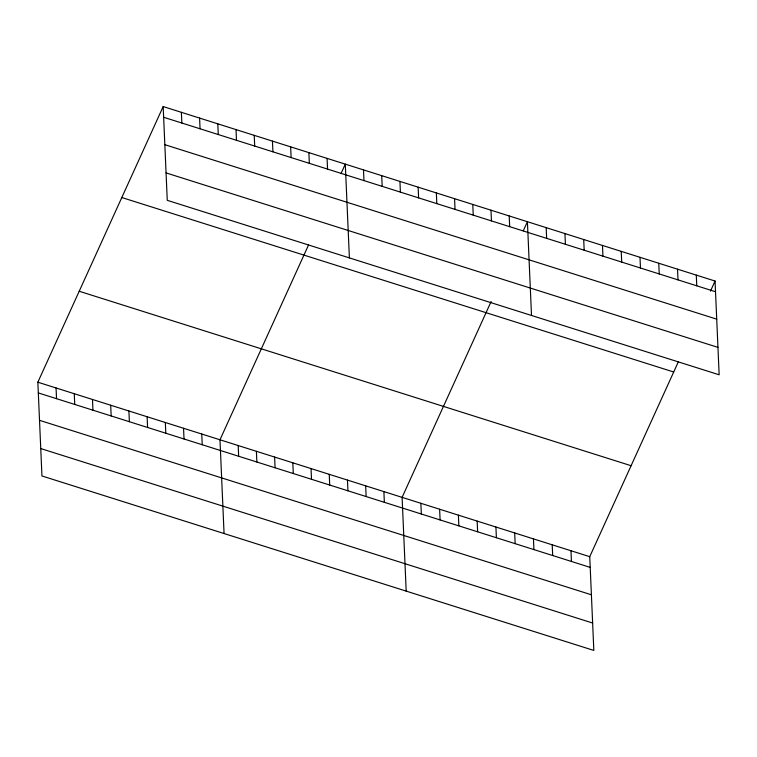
<?xml version="1.0" encoding="UTF-8"?>
<svg xmlns="http://www.w3.org/2000/svg" width="757" height="757" viewBox="0 0 757 757"><rect width="100%" height="100%" fill="white"/><g stroke="black" fill="none" stroke-linecap="round" stroke-linejoin="round"><path stroke-width="1.14" d="M678.3 361.893L589.741 556.679L593.829 650.433L41.947 475.964L37.85 382.209L163.171 106.567L715.053 281.036L719.15 374.791L167.259 200.321L163.171 106.567M308.534 245.003L219.975 439.789L224.063 533.534M341.152 173.239L345.296 164.146L349.384 257.891M491.113 301.56L402.099 497.358L406.187 591.113M523.276 230.809L527.411 221.716L531.509 315.47M710.463 291.142L715.053 281.036M163.635 117.269L715.526 291.738M164.837 144.682L716.718 319.151M166.067 172.908L717.958 347.378M121.811 197.53L673.702 371.999M79.201 291.246L631.092 465.716M37.85 382.209L589.741 556.679M38.314 392.921L590.205 567.39M39.515 420.324L591.406 594.794M40.746 448.56L592.636 623.03M696.289 275.103L696.762 285.805M677.524 269.17L677.998 279.882M658.76 263.237L659.233 273.949M639.996 257.314L640.469 268.016M621.232 251.381L621.705 262.083M602.468 245.448L602.941 256.15M583.704 239.515L584.177 250.217M564.94 233.582L565.413 244.284M570.977 550.746L571.44 561.457M546.176 227.649L546.649 238.351M552.213 544.822L552.676 555.524M533.448 538.889L533.912 549.591M509.206 215.963L509.669 226.665M514.684 532.956L515.148 543.658M490.99 210.2L491.454 220.912M495.92 527.023L496.384 537.725M472.775 204.447L473.248 215.149M477.156 521.09L477.62 531.793M454.569 198.684L455.033 209.396M458.392 515.157L458.856 525.86M436.354 192.931L436.817 203.633M439.628 509.224L440.091 519.936M418.138 187.168L418.612 197.88M420.864 503.291L421.327 514.003M399.933 181.415L400.396 192.117M381.717 175.662L382.181 186.364M383.884 491.605L384.348 502.307M363.502 169.899L363.975 180.601M365.669 485.852L366.142 496.554M347.463 480.089L347.927 490.791M327.081 158.383L327.544 169.085M329.248 474.336L329.711 485.038M308.865 152.63L309.339 163.332M311.032 468.574L311.505 479.276M290.65 146.867L291.123 157.579M292.827 462.82L293.29 473.522M272.444 141.114L272.908 151.816M274.611 457.058L275.075 467.769M254.229 135.352L254.702 146.063M256.396 451.304L256.869 462.007M236.014 129.598L236.487 140.3M238.19 445.542L238.654 456.253M217.808 123.836L218.271 134.547M199.593 118.083L200.056 128.785M201.759 434.026L202.233 444.738M181.377 112.329L181.85 123.031M183.544 428.273L184.017 438.975M165.338 422.52L165.802 433.222M147.123 416.757L147.587 427.459M128.908 411.004L129.381 421.706M110.702 405.241L111.165 415.943M92.486 399.488L92.95 410.19M74.271 393.725L74.744 404.437M56.065 387.972L56.529 398.674"/></g></svg>
